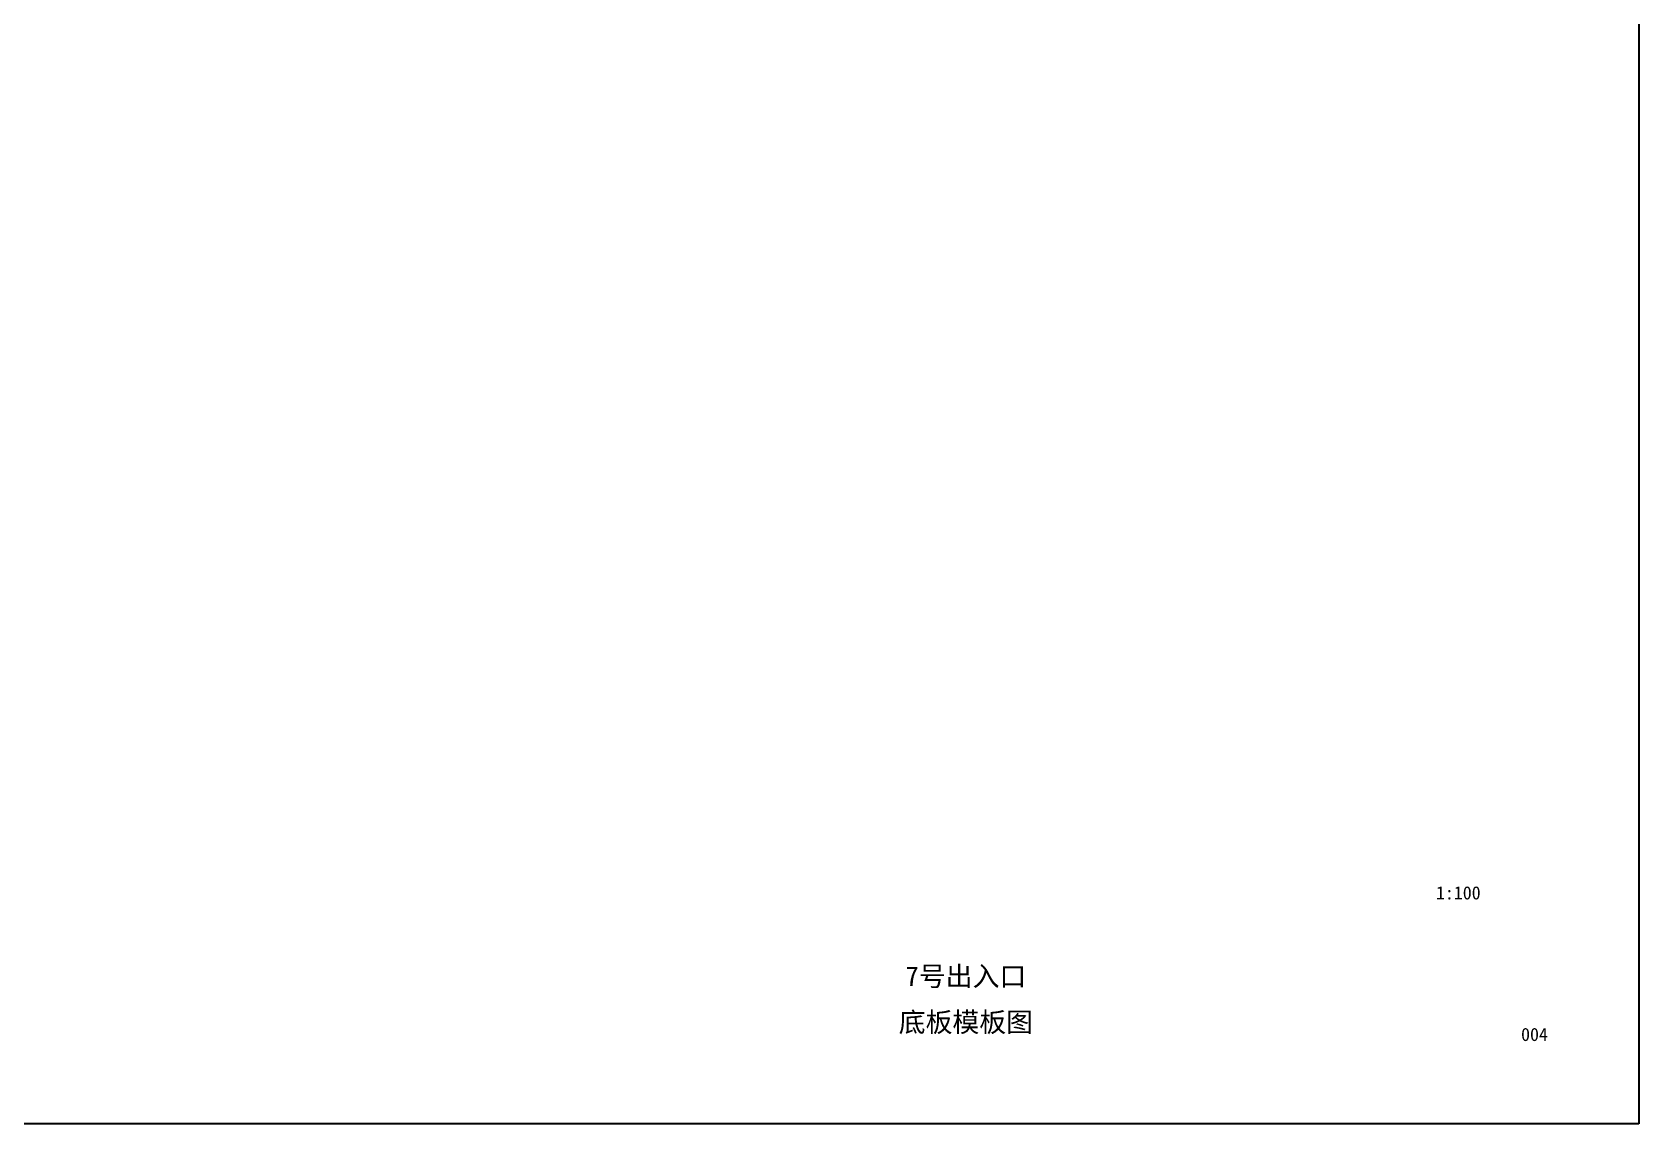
# Model space of a CAD drawing. Header units: millimetres. Extents: x -897614 to 191467, y -439928 to 101803.
# Drawn here: x -390794 to -366323, y -194226 to -177593 of the extents above; entities that cross this region are included whole.
import ezdxf
from ezdxf.enums import TextEntityAlignment as Align

# ---------------------------------------------------------------- set-up
doc = ezdxf.new("R2010")
doc.units = ezdxf.units.MM
doc.header["$LTSCALE"] = 1000
doc.layers.add('DY', color=1, linetype='Continuous', plot=False)
doc.layers.add('图框', color=3, linetype='Continuous')
doc.styles.add('TK-HZ-HT', font='', dxfattribs={"width": 0.8})
doc.styles.add('TK-HZ-ST', font='', dxfattribs={"width": 0.8})
doc.styles.get('TK-HZ-HT').set_extended_font_data('SimSun')
doc.styles.get('TK-HZ-ST').set_extended_font_data('SimSun')

msp = doc.modelspace()

# ---------------------------------------------------------------- linework, layer by layer
at = {"layer": 'DY'}
msp.add_lwpolyline([(-366322.80596, -194226.42591), (-440572.80596, -194226.42591), (-440572.80596, -152226.42591), (-366322.80596, -152226.42591)], close=True, dxfattribs=at)

# ---------------------------------------------------------------- texts
at = {"layer": '图框', "color": 7}
for s, height, style, p in [('1:100', 200, 'TK-HZ-ST', (-369072.80596, -190706.42591)), ('7号出入口', 300, 'TK-HZ-HT', (-376572.80596, -191976.42591)), ('底板模板图', 300, 'TK-HZ-HT', (-376572.80596, -192676.42591))]:
    msp.add_text(s, height=height, dxfattribs=dict(at, style=style)).set_placement(p, align=Align.MIDDLE_CENTER)
at = {"layer": '图框', "color": 7, "style": 'TK-HZ-ST'}
msp.add_text('004 ', height=200, dxfattribs=at).set_placement((-368116.4507, -192963.31591))

doc.saveas('drawing.dxf')
